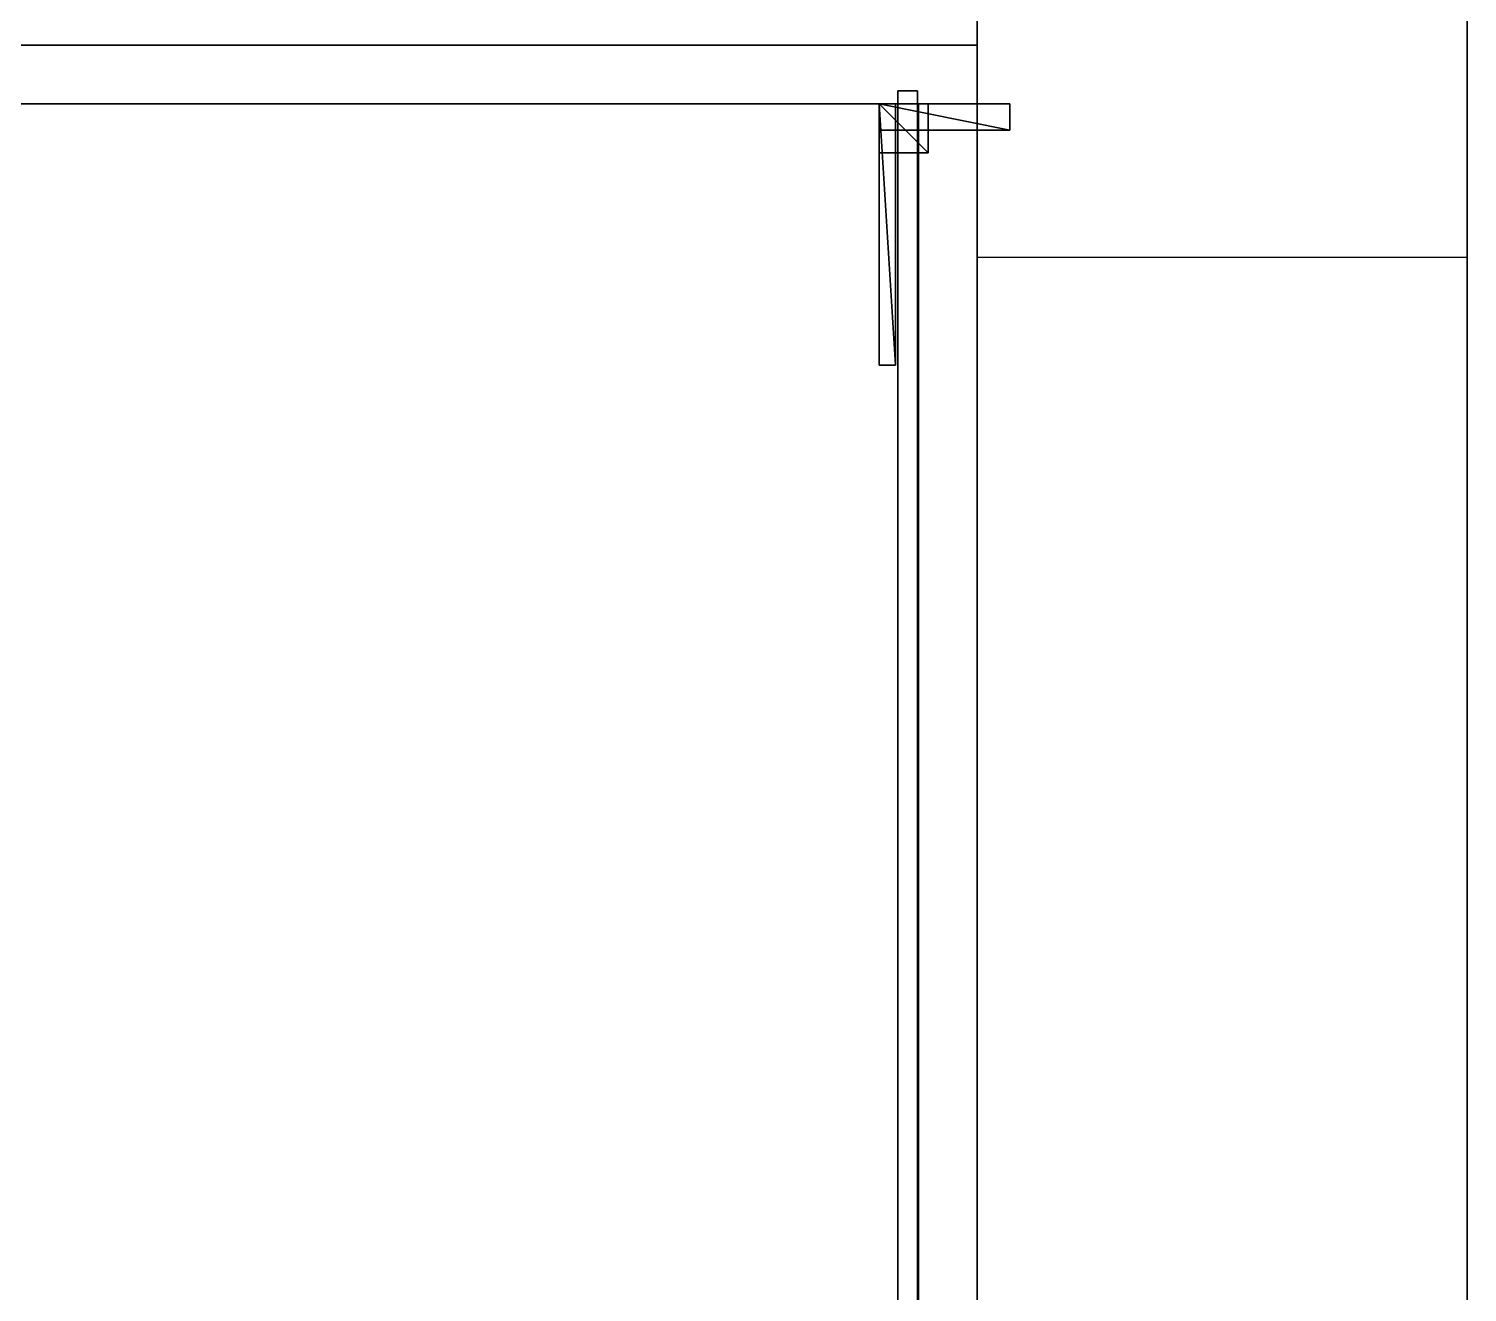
# Model space of a CAD drawing. Extents: x 0 to 3344, y -4262 to 0.
# Drawn here: x 2903.6 to 3344, y -2111.7 to -1725 of the extents above; entities that cross this region are included whole.
import ezdxf

# ---------------------------------------------------------------- set-up
doc = ezdxf.new("R2010")
doc.units = 0
for name, color, linetype in [('LAYER0', 7, 'CONTINUOUS'), ('LAYER1', 7, 'CONTINUOUS'), ('LAYER172', 7, 'CONTINUOUS'), ('LAYER335', 7, 'CONTINUOUS'), ('LAYER337', 7, 'CONTINUOUS'), ('LAYER338', 7, 'CONTINUOUS'), ('LAYER340', 2, 'CONTINUOUS'), ('LAYER341', 7, 'CONTINUOUS'), ('LAYER342', 253, 'CONTINUOUS'), ('LAYER343', 253, 'CONTINUOUS'), ('LAYER344', 253, 'CONTINUOUS'), ('LAYER345', 253, 'CONTINUOUS'), ('LAYER346', 253, 'CONTINUOUS'), ('LAYER347', 253, 'CONTINUOUS'), ('LAYER356', 7, 'CONTINUOUS'), ('LAYER357', 7, 'CONTINUOUS'), ('LAYER358', 7, 'CONTINUOUS'), ('LAYER359', 7, 'CONTINUOUS')]:
    doc.layers.add(name, color=color, linetype=linetype)

msp = doc.modelspace()

# ---------------------------------------------------------------- linework, layer by layer
at = {"layer": 'LAYER0', "invisible_edges": 1}
for points in [[(18, -0.0034, 0.0981), (3344, -4262.003, 0.0981), (0, -4262.003, 0.0981), (18, -0.0034, 0.0981)], [(3344, -4262.003, 5.0981), (18, -0.0034, 5.0981), (0, -4262.003, 5.0981), (3344, -4262.003, 5.0981)], [(3344, -4262.003, 0.0981), (18, -0.0034, 0.0981), (3344, -0.0034, 0.0981), (3344, -4262.003, 0.0981)], [(18, -0.0034, 5.0981), (3344, -4262.003, 5.0981), (3344, -0.0034, 5.0981), (18, -0.0034, 5.0981)], [(3344, -0.0034, 0.0981), (3344, -4262.003, 5.0981), (3344, -4262.003, 0.0981), (3344, -0.0034, 0.0981)], [(3344, -4262.003, 5.0981), (3344, -0.0034, 0.0981), (3344, -0.0034, 5.0981), (3344, -4262.003, 5.0981)]]:
    msp.add_3dface(points, dxfattribs=at)
at = {"layer": 'LAYER1'}
for points, invisible_edges in [([(3194.004, -1795, 5.0981), (3344.004, 0, 5.0981), (3344.004, -1795, 5.0981), (3194.004, -1795, 5.0981)], 1), ([(3194.004, -150, 5.0981), (3344.004, 0, 5.0981), (3194.004, -1795, 5.0981), (3194.004, -150, 5.0981)], 3), ([(3344.004, 0, 2680.098), (3344.004, -1795, 2173.098), (3344.004, 0, 5.0981), (3344.004, 0, 2680.098)], 3), ([(3344.004, 0, 2680.098), (3344.004, -2492, 2173.098), (3344.004, -1795, 2173.098), (3344.004, 0, 2680.098)], 5), ([(3344.004, -4262, 2680.098), (3344.004, -2492, 2173.098), (3344.004, 0, 2680.098), (3344.004, -4262, 2680.098)], 3), ([(3344.004, 0, 5.0981), (3344.004, -1795, 2173.098), (3344.004, -1795, 5.0981), (3344.004, 0, 5.0981)], 1), ([(3194.004, -1795, 5.0981), (3194.004, -150, 2680.098), (3194.004, -150, 5.0981), (3194.004, -1795, 5.0981)], 1), ([(3194.004, -1795, 2173.098), (3194.004, -150, 2680.098), (3194.004, -1795, 5.0981), (3194.004, -1795, 2173.098)], 3), ([(3194.004, -2492, 2173.098), (3194.004, -150, 2680.098), (3194.004, -1795, 2173.098), (3194.004, -2492, 2173.098)], 3), ([(3194.004, -2492, 2173.098), (3194.004, -4112, 2680.098), (3194.004, -150, 2680.098), (3194.004, -2492, 2173.098)], 5)]:
    msp.add_3dface(points, dxfattribs=dict(at, invisible_edges=invisible_edges))
at = {"layer": 'LAYER172', "invisible_edges": 1}
for points in [[(3194.003, -1712, 5.0981), (2614.003, -1730, 5.0981), (2614.003, -1712, 5.0981), (3194.003, -1712, 5.0981)], [(2614.003, -1730, 5.0981), (3194.003, -1712, 5.0981), (3194.003, -1730, 5.0981), (2614.003, -1730, 5.0981)], [(3194.003, -1730, 2610.098), (2614.003, -1712, 2610.098), (2614.003, -1730, 2610.098), (3194.003, -1730, 2610.098)], [(2614.003, -1712, 2610.098), (3194.003, -1730, 2610.098), (3194.003, -1712, 2610.098), (2614.003, -1712, 2610.098)], [(3194.003, -1730, 2610.098), (3194.003, -1712, 5.0981), (3194.003, -1712, 2610.098), (3194.003, -1730, 2610.098)], [(3194.003, -1712, 5.0981), (3194.003, -1730, 2610.098), (3194.003, -1730, 5.0981), (3194.003, -1712, 5.0981)], [(2614.003, -1730, 5.0981), (3194.003, -1730, 2610.098), (2614.003, -1730, 2610.098), (2614.003, -1730, 5.0981)], [(3194.003, -1730, 2610.098), (2614.003, -1730, 5.0981), (3194.003, -1730, 5.0981), (3194.003, -1730, 2610.098)]]:
    msp.add_3dface(points, dxfattribs=at)
at = {"layer": 'LAYER335', "invisible_edges": 1}
for points in [[(3194.003, -1730, 5.0981), (2634.003, -1748, 5.0981), (2634.003, -1730, 5.0981), (3194.003, -1730, 5.0981)], [(2634.003, -1748, 5.0981), (3194.003, -1730, 5.0981), (3194.003, -1748, 5.0981), (2634.003, -1748, 5.0981)], [(3194.003, -1748, 2187.098), (2634.003, -1730, 2187.098), (2634.003, -1748, 2187.098), (3194.003, -1748, 2187.098)], [(2634.003, -1730, 2187.098), (3194.003, -1748, 2187.098), (3194.003, -1730, 2187.098), (2634.003, -1730, 2187.098)], [(2634.003, -1730, 2187.098), (3194.003, -1730, 5.0981), (2634.003, -1730, 5.0981), (2634.003, -1730, 2187.098)], [(3194.003, -1730, 5.0981), (2634.003, -1730, 2187.098), (3194.003, -1730, 2187.098), (3194.003, -1730, 5.0981)], [(3194.003, -1730, 5.0981), (3194.003, -1748, 2187.098), (3194.003, -1748, 5.0981), (3194.003, -1730, 5.0981)], [(3194.003, -1748, 2187.098), (3194.003, -1730, 5.0981), (3194.003, -1730, 2187.098), (3194.003, -1748, 2187.098)], [(3194.003, -1748, 2187.098), (2634.003, -1748, 5.0981), (3194.003, -1748, 5.0981), (3194.003, -1748, 2187.098)], [(2634.003, -1748, 5.0981), (3194.003, -1748, 2187.098), (2634.003, -1748, 2187.098), (2634.003, -1748, 5.0981)]]:
    msp.add_3dface(points, dxfattribs=at)
at = {"layer": 'LAYER337', "invisible_edges": 1}
for points in [[(3194.003, -2532, 2187.098), (2634.003, -1730, 2187.098), (3194.003, -1730, 2187.098), (3194.003, -2532, 2187.098)], [(2634.003, -1730, 2187.098), (3194.003, -2532, 2187.098), (2634.003, -2532, 2187.098), (2634.003, -1730, 2187.098)], [(3194.003, -1730, 2205.098), (2634.003, -1730, 2187.098), (2634.003, -1730, 2205.098), (3194.003, -1730, 2205.098)], [(2634.003, -1730, 2187.098), (3194.003, -1730, 2205.098), (3194.003, -1730, 2187.098), (2634.003, -1730, 2187.098)], [(2634.003, -2532, 2205.098), (3194.003, -1730, 2205.098), (2634.003, -1730, 2205.098), (2634.003, -2532, 2205.098)], [(3194.003, -1730, 2205.098), (2634.003, -2532, 2205.098), (3194.003, -2532, 2205.098), (3194.003, -1730, 2205.098)], [(3194.003, -1730, 2205.098), (3194.003, -2532, 2187.098), (3194.003, -1730, 2187.098), (3194.003, -1730, 2205.098)], [(3194.003, -2532, 2187.098), (3194.003, -1730, 2205.098), (3194.003, -2532, 2205.098), (3194.003, -2532, 2187.098)]]:
    msp.add_3dface(points, dxfattribs=at)
at = {"layer": 'LAYER338', "invisible_edges": 1}
for points in [[(3194.003, -1730, 2205.098), (2614.003, -1748, 2205.098), (2614.003, -1730, 2205.098), (3194.003, -1730, 2205.098)], [(2614.003, -1748, 2205.098), (3194.003, -1730, 2205.098), (3194.003, -1748, 2205.098), (2614.003, -1748, 2205.098)], [(3194.003, -1748, 2610.098), (2614.003, -1730, 2610.098), (2614.003, -1748, 2610.098), (3194.003, -1748, 2610.098)], [(2614.003, -1730, 2610.098), (3194.003, -1748, 2610.098), (3194.003, -1730, 2610.098), (2614.003, -1730, 2610.098)], [(2614.003, -1730, 2610.098), (3194.003, -1730, 2205.098), (2614.003, -1730, 2205.098), (2614.003, -1730, 2610.098)], [(3194.003, -1730, 2205.098), (2614.003, -1730, 2610.098), (3194.003, -1730, 2610.098), (3194.003, -1730, 2205.098)], [(3194.003, -1730, 2205.098), (3194.003, -1748, 2610.098), (3194.003, -1748, 2205.098), (3194.003, -1730, 2205.098)], [(3194.003, -1748, 2610.098), (3194.003, -1730, 2205.098), (3194.003, -1730, 2610.098), (3194.003, -1748, 2610.098)], [(3194.003, -1748, 2610.098), (2614.003, -1748, 2205.098), (3194.003, -1748, 2205.098), (3194.003, -1748, 2610.098)], [(2614.003, -1748, 2205.098), (3194.003, -1748, 2610.098), (2614.003, -1748, 2610.098), (2614.003, -1748, 2205.098)]]:
    msp.add_3dface(points, dxfattribs=at)
at = {"layer": 'LAYER340'}
for points in [[(3164.003, -1828, 2579.598), (3169.003, -1828, 2579.598), (3164.003, -1748, 2579.598), (3164.003, -1828, 2579.598)], [(3164.003, -1748, 2579.598), (3169.003, -1828, 2579.598), (3169.003, -1748, 2579.598), (3164.003, -1748, 2579.598)], [(3164.003, -1748, 2579.598), (3169.003, -1748, 2579.598), (3164.003, -1748, 2556.598), (3164.003, -1748, 2579.598)], [(3164.003, -1748, 2556.598), (3169.003, -1748, 2579.598), (3169.003, -1748, 2556.598), (3164.003, -1748, 2556.598)], [(3164.003, -1828, 2579.598), (3164.003, -1748, 2579.598), (3164.003, -1828, 2556.598), (3164.003, -1828, 2579.598)], [(3164.003, -1828, 2556.598), (3164.003, -1748, 2579.598), (3164.003, -1748, 2556.598), (3164.003, -1828, 2556.598)], [(3164.003, -1828, 2556.598), (3164.003, -1748, 2556.598), (3169.003, -1828, 2556.598), (3164.003, -1828, 2556.598)], [(3169.003, -1828, 2556.598), (3164.003, -1748, 2556.598), (3169.003, -1748, 2556.598), (3169.003, -1828, 2556.598)], [(3169.003, -1828, 2556.598), (3169.003, -1748, 2556.598), (3169.003, -1828, 2579.598), (3169.003, -1828, 2556.598)], [(3169.003, -1828, 2579.598), (3169.003, -1748, 2556.598), (3169.003, -1748, 2579.598), (3169.003, -1828, 2579.598)], [(3164.003, -1828, 2556.598), (3169.003, -1828, 2556.598), (3164.003, -1828, 2579.598), (3164.003, -1828, 2556.598)], [(3164.003, -1828, 2579.598), (3169.003, -1828, 2556.598), (3169.003, -1828, 2579.598), (3164.003, -1828, 2579.598)]]:
    msp.add_3dface(points, dxfattribs=at)
at = {"layer": 'LAYER341', "invisible_edges": 1}
for points in [[(3164.003, -1748, 2556.598), (3164.003, -1828, 2579.598), (3164.003, -1748, 2579.598), (3164.003, -1748, 2556.598)], [(3164.003, -1828, 2579.598), (3164.003, -1748, 2556.598), (3164.003, -1828, 2556.598), (3164.003, -1828, 2579.598)], [(3169.003, -1748, 2579.598), (3164.003, -1828, 2579.598), (3169.003, -1828, 2579.598), (3169.003, -1748, 2579.598)], [(3164.003, -1828, 2579.598), (3169.003, -1748, 2579.598), (3164.003, -1748, 2579.598), (3164.003, -1828, 2579.598)], [(3164.003, -1748, 2556.598), (3169.003, -1828, 2556.598), (3164.003, -1828, 2556.598), (3164.003, -1748, 2556.598)], [(3169.003, -1828, 2556.598), (3164.003, -1748, 2556.598), (3169.003, -1748, 2556.598), (3169.003, -1828, 2556.598)], [(3169.003, -1748, 2579.598), (3164.003, -1748, 2556.598), (3164.003, -1748, 2579.598), (3169.003, -1748, 2579.598)], [(3164.003, -1748, 2556.598), (3169.003, -1748, 2579.598), (3169.003, -1748, 2556.598), (3164.003, -1748, 2556.598)], [(3169.003, -1828, 2556.598), (3169.003, -1748, 2579.598), (3169.003, -1828, 2579.598), (3169.003, -1828, 2556.598)], [(3169.003, -1748, 2579.598), (3169.003, -1828, 2556.598), (3169.003, -1748, 2556.598), (3169.003, -1748, 2579.598)], [(3169.003, -1828, 2556.598), (3164.003, -1828, 2579.598), (3164.003, -1828, 2556.598), (3169.003, -1828, 2556.598)], [(3164.003, -1828, 2579.598), (3169.003, -1828, 2556.598), (3169.003, -1828, 2579.598), (3164.003, -1828, 2579.598)]]:
    msp.add_3dface(points, dxfattribs=at)
at = {"layer": 'LAYER342'}
for points in [[(3164.003, -1763, 2579.598), (3179.003, -1763, 2579.598), (3164.003, -1748, 2579.598), (3164.003, -1763, 2579.598)], [(3164.003, -1748, 2579.598), (3179.003, -1763, 2579.598), (3179.003, -1748, 2579.598), (3164.003, -1748, 2579.598)], [(3164.003, -1748, 2579.598), (3179.003, -1748, 2579.598), (3164.003, -1748, 2564.598), (3164.003, -1748, 2579.598)], [(3164.003, -1748, 2564.598), (3179.003, -1748, 2579.598), (3179.003, -1748, 2564.598), (3164.003, -1748, 2564.598)], [(3164.003, -1763, 2579.598), (3164.003, -1748, 2579.598), (3164.003, -1763, 2564.598), (3164.003, -1763, 2579.598)], [(3164.003, -1763, 2564.598), (3164.003, -1748, 2579.598), (3164.003, -1748, 2564.598), (3164.003, -1763, 2564.598)], [(3164.003, -1763, 2564.598), (3164.003, -1748, 2564.598), (3179.003, -1763, 2564.598), (3164.003, -1763, 2564.598)], [(3179.003, -1763, 2564.598), (3164.003, -1748, 2564.598), (3179.003, -1748, 2564.598), (3179.003, -1763, 2564.598)], [(3179.003, -1763, 2564.598), (3179.003, -1748, 2564.598), (3179.003, -1763, 2579.598), (3179.003, -1763, 2564.598)], [(3179.003, -1763, 2579.598), (3179.003, -1748, 2564.598), (3179.003, -1748, 2579.598), (3179.003, -1763, 2579.598)], [(3164.003, -1763, 2564.598), (3179.003, -1763, 2564.598), (3164.003, -1763, 2579.598), (3164.003, -1763, 2564.598)], [(3164.003, -1763, 2579.598), (3179.003, -1763, 2564.598), (3179.003, -1763, 2579.598), (3164.003, -1763, 2579.598)]]:
    msp.add_3dface(points, dxfattribs=at)
at = {"layer": 'LAYER343'}
for points in [[(3164.003, -1763, 2579.598), (3179.003, -1763, 2579.598), (3164.003, -1748, 2579.598), (3164.003, -1763, 2579.598)], [(3164.003, -1748, 2579.598), (3179.003, -1763, 2579.598), (3179.003, -1748, 2579.598), (3164.003, -1748, 2579.598)], [(3164.003, -1748, 2579.598), (3179.003, -1748, 2579.598), (3164.003, -1748, 2564.598), (3164.003, -1748, 2579.598)], [(3164.003, -1748, 2564.598), (3179.003, -1748, 2579.598), (3179.003, -1748, 2564.598), (3164.003, -1748, 2564.598)], [(3164.003, -1763, 2579.598), (3164.003, -1748, 2579.598), (3164.003, -1763, 2564.598), (3164.003, -1763, 2579.598)], [(3164.003, -1763, 2564.598), (3164.003, -1748, 2579.598), (3164.003, -1748, 2564.598), (3164.003, -1763, 2564.598)], [(3164.003, -1763, 2564.598), (3164.003, -1748, 2564.598), (3179.003, -1763, 2564.598), (3164.003, -1763, 2564.598)], [(3179.003, -1763, 2564.598), (3164.003, -1748, 2564.598), (3179.003, -1748, 2564.598), (3179.003, -1763, 2564.598)], [(3179.003, -1763, 2564.598), (3179.003, -1748, 2564.598), (3179.003, -1763, 2579.598), (3179.003, -1763, 2564.598)], [(3179.003, -1763, 2579.598), (3179.003, -1748, 2564.598), (3179.003, -1748, 2579.598), (3179.003, -1763, 2579.598)], [(3164.003, -1763, 2564.598), (3179.003, -1763, 2564.598), (3164.003, -1763, 2579.598), (3164.003, -1763, 2564.598)], [(3164.003, -1763, 2579.598), (3179.003, -1763, 2564.598), (3179.003, -1763, 2579.598), (3164.003, -1763, 2579.598)]]:
    msp.add_3dface(points, dxfattribs=at)
at = {"layer": 'LAYER344'}
for points in [[(3164.003, -1763, 2579.598), (3179.003, -1763, 2579.598), (3164.003, -1748, 2579.598), (3164.003, -1763, 2579.598)], [(3164.003, -1748, 2579.598), (3179.003, -1763, 2579.598), (3179.003, -1748, 2579.598), (3164.003, -1748, 2579.598)], [(3164.003, -1748, 2579.598), (3179.003, -1748, 2579.598), (3164.003, -1748, 2564.598), (3164.003, -1748, 2579.598)], [(3164.003, -1748, 2564.598), (3179.003, -1748, 2579.598), (3179.003, -1748, 2564.598), (3164.003, -1748, 2564.598)], [(3164.003, -1763, 2579.598), (3164.003, -1748, 2579.598), (3164.003, -1763, 2564.598), (3164.003, -1763, 2579.598)], [(3164.003, -1763, 2564.598), (3164.003, -1748, 2579.598), (3164.003, -1748, 2564.598), (3164.003, -1763, 2564.598)], [(3164.003, -1763, 2564.598), (3164.003, -1748, 2564.598), (3179.003, -1763, 2564.598), (3164.003, -1763, 2564.598)], [(3179.003, -1763, 2564.598), (3164.003, -1748, 2564.598), (3179.003, -1748, 2564.598), (3179.003, -1763, 2564.598)], [(3179.003, -1763, 2564.598), (3179.003, -1748, 2564.598), (3179.003, -1763, 2579.598), (3179.003, -1763, 2564.598)], [(3179.003, -1763, 2579.598), (3179.003, -1748, 2564.598), (3179.003, -1748, 2579.598), (3179.003, -1763, 2579.598)], [(3164.003, -1763, 2564.598), (3179.003, -1763, 2564.598), (3164.003, -1763, 2579.598), (3164.003, -1763, 2564.598)], [(3164.003, -1763, 2579.598), (3179.003, -1763, 2564.598), (3179.003, -1763, 2579.598), (3164.003, -1763, 2579.598)]]:
    msp.add_3dface(points, dxfattribs=at)
at = {"layer": 'LAYER345'}
for points in [[(3164.003, -1763, 2579.598), (3179.003, -1763, 2579.598), (3164.003, -1748, 2579.598), (3164.003, -1763, 2579.598)], [(3164.003, -1748, 2579.598), (3179.003, -1763, 2579.598), (3179.003, -1748, 2579.598), (3164.003, -1748, 2579.598)], [(3164.003, -1748, 2579.598), (3179.003, -1748, 2579.598), (3164.003, -1748, 2564.598), (3164.003, -1748, 2579.598)], [(3164.003, -1748, 2564.598), (3179.003, -1748, 2579.598), (3179.003, -1748, 2564.598), (3164.003, -1748, 2564.598)], [(3164.003, -1763, 2579.598), (3164.003, -1748, 2579.598), (3164.003, -1763, 2564.598), (3164.003, -1763, 2579.598)], [(3164.003, -1763, 2564.598), (3164.003, -1748, 2579.598), (3164.003, -1748, 2564.598), (3164.003, -1763, 2564.598)], [(3164.003, -1763, 2564.598), (3164.003, -1748, 2564.598), (3179.003, -1763, 2564.598), (3164.003, -1763, 2564.598)], [(3179.003, -1763, 2564.598), (3164.003, -1748, 2564.598), (3179.003, -1748, 2564.598), (3179.003, -1763, 2564.598)], [(3179.003, -1763, 2564.598), (3179.003, -1748, 2564.598), (3179.003, -1763, 2579.598), (3179.003, -1763, 2564.598)], [(3179.003, -1763, 2579.598), (3179.003, -1748, 2564.598), (3179.003, -1748, 2579.598), (3179.003, -1763, 2579.598)], [(3164.003, -1763, 2564.598), (3179.003, -1763, 2564.598), (3164.003, -1763, 2579.598), (3164.003, -1763, 2564.598)], [(3164.003, -1763, 2579.598), (3179.003, -1763, 2564.598), (3179.003, -1763, 2579.598), (3164.003, -1763, 2579.598)]]:
    msp.add_3dface(points, dxfattribs=at)
at = {"layer": 'LAYER346'}
for points in [[(3164.003, -1756, 2579.598), (3204.003, -1756, 2579.598), (3164.003, -1748, 2579.598), (3164.003, -1756, 2579.598)], [(3164.003, -1748, 2579.598), (3204.003, -1756, 2579.598), (3204.003, -1748, 2579.598), (3164.003, -1748, 2579.598)], [(3164.003, -1748, 2579.598), (3204.003, -1748, 2579.598), (3164.003, -1748, 2571.598), (3164.003, -1748, 2579.598)], [(3164.003, -1748, 2571.598), (3204.003, -1748, 2579.598), (3204.003, -1748, 2571.598), (3164.003, -1748, 2571.598)], [(3164.003, -1756, 2579.598), (3164.003, -1748, 2579.598), (3164.003, -1756, 2571.598), (3164.003, -1756, 2579.598)], [(3164.003, -1756, 2571.598), (3164.003, -1748, 2579.598), (3164.003, -1748, 2571.598), (3164.003, -1756, 2571.598)], [(3164.003, -1756, 2571.598), (3164.003, -1748, 2571.598), (3204.003, -1756, 2571.598), (3164.003, -1756, 2571.598)], [(3204.003, -1756, 2571.598), (3164.003, -1748, 2571.598), (3204.003, -1748, 2571.598), (3204.003, -1756, 2571.598)], [(3204.003, -1756, 2571.598), (3204.003, -1748, 2571.598), (3204.003, -1756, 2579.598), (3204.003, -1756, 2571.598)], [(3204.003, -1756, 2579.598), (3204.003, -1748, 2571.598), (3204.003, -1748, 2579.598), (3204.003, -1756, 2579.598)], [(3164.003, -1756, 2571.598), (3204.003, -1756, 2571.598), (3164.003, -1756, 2579.598), (3164.003, -1756, 2571.598)], [(3164.003, -1756, 2579.598), (3204.003, -1756, 2571.598), (3204.003, -1756, 2579.598), (3164.003, -1756, 2579.598)]]:
    msp.add_3dface(points, dxfattribs=at)
at = {"layer": 'LAYER347'}
for points in [[(3164.003, -1828, 2579.598), (3169.003, -1828, 2579.598), (3164.003, -1748, 2579.598), (3164.003, -1828, 2579.598)], [(3164.003, -1748, 2579.598), (3169.003, -1828, 2579.598), (3169.003, -1748, 2579.598), (3164.003, -1748, 2579.598)], [(3164.003, -1748, 2579.598), (3169.003, -1748, 2579.598), (3164.003, -1748, 2563.598), (3164.003, -1748, 2579.598)], [(3164.003, -1748, 2563.598), (3169.003, -1748, 2579.598), (3169.003, -1748, 2563.598), (3164.003, -1748, 2563.598)], [(3164.003, -1828, 2579.598), (3164.003, -1748, 2579.598), (3164.003, -1828, 2563.598), (3164.003, -1828, 2579.598)], [(3164.003, -1828, 2563.598), (3164.003, -1748, 2579.598), (3164.003, -1748, 2563.598), (3164.003, -1828, 2563.598)], [(3164.003, -1828, 2563.598), (3164.003, -1748, 2563.598), (3169.003, -1828, 2563.598), (3164.003, -1828, 2563.598)], [(3169.003, -1828, 2563.598), (3164.003, -1748, 2563.598), (3169.003, -1748, 2563.598), (3169.003, -1828, 2563.598)], [(3169.003, -1828, 2563.598), (3169.003, -1748, 2563.598), (3169.003, -1828, 2579.598), (3169.003, -1828, 2563.598)], [(3169.003, -1828, 2579.598), (3169.003, -1748, 2563.598), (3169.003, -1748, 2579.598), (3169.003, -1828, 2579.598)], [(3164.003, -1828, 2563.598), (3169.003, -1828, 2563.598), (3164.003, -1828, 2579.598), (3164.003, -1828, 2563.598)], [(3164.003, -1828, 2579.598), (3169.003, -1828, 2563.598), (3169.003, -1828, 2579.598), (3164.003, -1828, 2579.598)]]:
    msp.add_3dface(points, dxfattribs=at)
at = {"layer": 'LAYER356', "invisible_edges": 1}
for points in [[(3194.003, -2514, 2206.098), (2614.003, -1748, 2206.098), (3194.003, -1748, 2206.098), (3194.003, -2514, 2206.098)], [(2614.003, -1748, 2206.098), (3194.003, -2514, 2206.098), (2614.003, -2514, 2206.098), (2614.003, -1748, 2206.098)], [(3194.003, -1748, 2224.098), (2614.003, -1748, 2206.098), (2614.003, -1748, 2224.098), (3194.003, -1748, 2224.098)], [(2614.003, -1748, 2206.098), (3194.003, -1748, 2224.098), (3194.003, -1748, 2206.098), (2614.003, -1748, 2206.098)], [(2614.003, -2514, 2224.098), (3194.003, -1748, 2224.098), (2614.003, -1748, 2224.098), (2614.003, -2514, 2224.098)], [(3194.003, -1748, 2224.098), (2614.003, -2514, 2224.098), (3194.003, -2514, 2224.098), (3194.003, -1748, 2224.098)], [(3194.003, -1748, 2224.098), (3194.003, -2514, 2206.098), (3194.003, -1748, 2206.098), (3194.003, -1748, 2224.098)], [(3194.003, -2514, 2206.098), (3194.003, -1748, 2224.098), (3194.003, -2514, 2224.098), (3194.003, -2514, 2206.098)]]:
    msp.add_3dface(points, dxfattribs=at)
at = {"layer": 'LAYER357', "invisible_edges": 1}
for points in [[(3194.003, -1748, 2609.098), (2614.003, -2514, 2609.098), (3194.003, -2514, 2609.098), (3194.003, -1748, 2609.098)], [(2614.003, -2514, 2609.098), (3194.003, -1748, 2609.098), (2614.003, -1748, 2609.098), (2614.003, -2514, 2609.098)], [(3194.003, -1748, 2609.098), (2614.003, -1748, 2591.098), (2614.003, -1748, 2609.098), (3194.003, -1748, 2609.098)], [(2614.003, -1748, 2591.098), (3194.003, -1748, 2609.098), (3194.003, -1748, 2591.098), (2614.003, -1748, 2591.098)], [(2614.003, -1748, 2591.098), (3194.003, -2514, 2591.098), (2614.003, -2514, 2591.098), (2614.003, -1748, 2591.098)], [(3194.003, -2514, 2591.098), (2614.003, -1748, 2591.098), (3194.003, -1748, 2591.098), (3194.003, -2514, 2591.098)], [(3194.003, -2514, 2591.098), (3194.003, -1748, 2609.098), (3194.003, -2514, 2609.098), (3194.003, -2514, 2591.098)], [(3194.003, -1748, 2609.098), (3194.003, -2514, 2591.098), (3194.003, -1748, 2591.098), (3194.003, -1748, 2609.098)]]:
    msp.add_3dface(points, dxfattribs=at)
at = {"layer": 'LAYER358', "invisible_edges": 1}
for points in [[(3169.704, -1744, 2595.098), (3169.704, -2518, 2220.098), (3169.704, -2518, 2595.098), (3169.704, -1744, 2595.098)], [(3169.704, -2518, 2220.098), (3169.704, -1744, 2595.098), (3169.704, -1744, 2220.098), (3169.704, -2518, 2220.098)], [(3175.704, -1744, 2220.098), (3169.704, -2518, 2220.098), (3169.704, -1744, 2220.098), (3175.704, -1744, 2220.098)], [(3169.704, -2518, 2220.098), (3175.704, -1744, 2220.098), (3175.704, -2518, 2220.098), (3169.704, -2518, 2220.098)], [(3169.704, -1744, 2595.098), (3175.704, -1744, 2220.098), (3169.704, -1744, 2220.098), (3169.704, -1744, 2595.098)], [(3175.704, -1744, 2220.098), (3169.704, -1744, 2595.098), (3175.704, -1744, 2595.098), (3175.704, -1744, 2220.098)], [(3175.704, -2518, 2595.098), (3169.704, -1744, 2595.098), (3169.704, -2518, 2595.098), (3175.704, -2518, 2595.098)], [(3169.704, -1744, 2595.098), (3175.704, -2518, 2595.098), (3175.704, -1744, 2595.098), (3169.704, -1744, 2595.098)], [(3175.704, -1744, 2220.098), (3175.704, -2518, 2595.098), (3175.704, -2518, 2220.098), (3175.704, -1744, 2220.098)], [(3175.704, -2518, 2595.098), (3175.704, -1744, 2220.098), (3175.704, -1744, 2595.098), (3175.704, -2518, 2595.098)]]:
    msp.add_3dface(points, dxfattribs=at)
at = {"layer": 'LAYER359', "invisible_edges": 1}
for points in [[(3176.003, -1748, 2591.098), (3194.003, -1748, 2471.098), (3176.003, -1748, 2471.098), (3176.003, -1748, 2591.098)], [(3194.003, -1748, 2471.098), (3176.003, -1748, 2591.098), (3194.003, -1748, 2591.098), (3194.003, -1748, 2471.098)], [(3176.003, -2514, 2471.098), (3194.003, -1748, 2471.098), (3194.003, -2514, 2471.098), (3176.003, -2514, 2471.098)], [(3194.003, -1748, 2471.098), (3176.003, -2514, 2471.098), (3176.003, -1748, 2471.098), (3194.003, -1748, 2471.098)], [(3176.003, -1748, 2591.098), (3194.003, -2514, 2591.098), (3194.003, -1748, 2591.098), (3176.003, -1748, 2591.098)], [(3194.003, -2514, 2591.098), (3176.003, -1748, 2591.098), (3176.003, -2514, 2591.098), (3194.003, -2514, 2591.098)], [(3176.003, -2514, 2471.098), (3176.003, -1748, 2591.098), (3176.003, -1748, 2471.098), (3176.003, -2514, 2471.098)], [(3176.003, -1748, 2591.098), (3176.003, -2514, 2471.098), (3176.003, -2514, 2591.098), (3176.003, -1748, 2591.098)], [(3194.003, -2514, 2591.098), (3194.003, -1748, 2471.098), (3194.003, -1748, 2591.098), (3194.003, -2514, 2591.098)], [(3194.003, -1748, 2471.098), (3194.003, -2514, 2591.098), (3194.003, -2514, 2471.098), (3194.003, -1748, 2471.098)]]:
    msp.add_3dface(points, dxfattribs=at)

# ---------------------------------------------------------------- meshes
at = {"layer": 'LAYER1'}
mesh = msp.add_polymesh((5, 2), dxfattribs=at)
for k, corner in enumerate([(168.0046, -150, 2680.098), (168.0046, -4112, 2680.098), (3194.004, -150, 2680.098), (168.0046, -150, 2680.098), (3194.004, -4112, 2680.098), (3194.004, -150, 2680.098), (168.0046, -4112, 2680.098), (3194.004, -4112, 2680.098), (18.0046, -4262, 2680.098), (3344.004, -4262, 2680.098)]):
    mesh.set_mesh_vertex(divmod(k, 2), corner)

doc.saveas('drawing.dxf')
